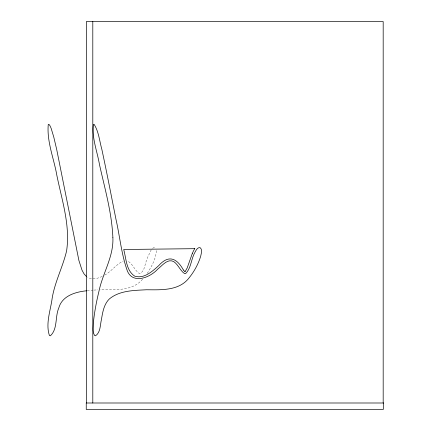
<?xml version="1.0" encoding="UTF-8"?>
<svg xmlns="http://www.w3.org/2000/svg" width="431" height="431" viewBox="0 0 431 431"><rect width="100%" height="100%" fill="white"/><g stroke="black" fill="none" stroke-linecap="round" stroke-linejoin="round"><path stroke-width="0.32" stroke-dasharray="2.15 1.62" d="M147.273 273.373C151.62 266.331 156.248 258.562 156.318 250.055M151.243 249.791L147.698 257.248A87.94 87.94 0 0 0 146.879 259.597C144.633 263.982 144.848 272.22 139.353 273.577C134.494 270.345 132.888 263.61 127.441 260.981M142.639 279.202C132.112 291.572 114.727 289.513 100.181 289.794M152.547 248.299L154.131 247.518L155.526 248.03M104.701 275.14C111.537 271.277 116.171 264.348 123.309 261.003M102.282 276.465L96.948 278.421L92.762 278.83M87.277 290.715L92.767 290.16M93.92 290.085L97.918 289.869M91.431 278.695L90.149 278.415A10.242 10.242 0 0 1 87.735 277.397"/><path stroke-width="0.65" d="M192.361 253.283L187.205 267.937L185.055 271.702M86.653 290.785C75.533 291.873 62.032 295.833 58.772 308.025C54.942 316.785 57.819 329.074 50.357 335.819L49.409 335.48C45.427 323.503 50.621 310.245 52.189 298.123C54.899 281.761 62.802 266.967 66.595 250.939C70.415 225.397 61.875 200.135 56.854 175.352C53.945 158.549 46.661 141.551 48.272 124.376L49.026 124.419L50.012 125.771L51.16 128.384L53.767 137.058L56.676 149.358L78.895 260.469L82.068 270.307L84.05 273.884L86.275 276.341M194.828 248.676L123.702 249.495C126.251 258.455 126.073 270.63 134.774 276.179C144.056 279.083 152.353 271.32 158.737 265.625C168.537 254.543 176.855 258.029 183.466 270.118M383.181 402.996L383.181 21.55L86.345 21.55L86.345 402.996M92.8 21.55L92.8 402.996M185.023 271.735A6.594 6.594 0 0 1 183.568 270.059M192.398 253.299A27.821 27.821 0 0 1 194.785 248.649M112.884 237.691C113.714 256.644 102.756 273.017 99.006 291.07C96.399 301.845 94.265 312.771 93.301 323.826C93.311 327.662 92.396 332.053 94.583 335.48L95.526 335.819C100.676 332.36 100.127 324.785 101.468 319.328C102.68 312.157 103.914 304.286 109.339 298.958C119.602 290.446 133.82 290.456 146.486 289.767C161.458 289.853 179.485 290.979 189.462 277.392C194.44 271.153 198.298 263.998 200.652 256.37C201.153 253.676 202.748 249.581 200.049 247.599C197.204 247.292 195.933 250.659 194.774 252.652C191.089 259.3 191.143 268.06 185.686 273.55L184.522 273.577C179.975 270.474 178.262 264.532 173.58 261.488C167.244 258.444 162.18 265.776 157.703 269.138C149.665 278.081 131.223 285.015 126.649 268.906C121.273 252.825 119.716 235.773 115.966 219.287C111.333 195.965 106.84 172.61 101.845 149.358C99.523 141.05 98.785 131.87 94.2 124.419L93.441 124.376C91.668 137.801 97.217 151.297 99.459 164.448C104.819 188.654 111.861 212.785 112.884 237.691M383.315 402.996L86.248 402.996L86.248 409.45L383.315 409.45L383.315 402.996"/></g></svg>
